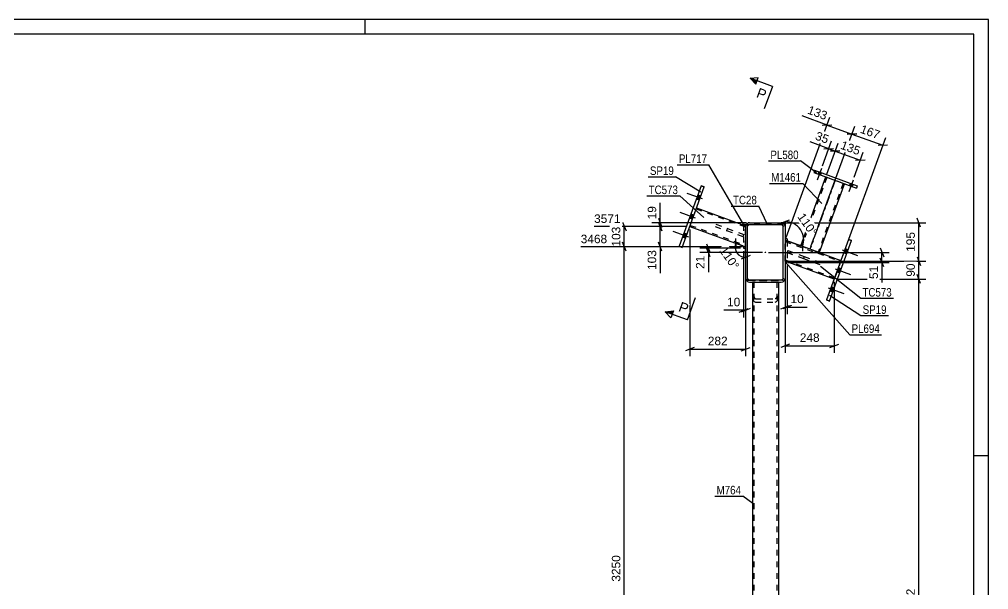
# Model space of a CAD drawing. Header units: millimetres. Extents: x -424 to 417, y -243 to 351.
# Drawn here: x 90.1 to 416.5, y 159.2 to 351.2 of the extents above; entities that cross this region are included whole.
import ezdxf

# ---------------------------------------------------------------- set-up
doc = ezdxf.new("R2010")
doc.units = ezdxf.units.MM
doc.linetypes.add('DXK_LINE_DOT2', pattern=[3.9198, 1.9599, -1.9599])
doc.linetypes.add('DXK_LINE_DOT3', pattern=[5.9187, 2.979, -0.9799, 0.9799, -0.9799])
doc.styles.add('Arial', font='ARIAL.TTF', dxfattribs={"height": 0.2})
doc.styles.add('Arial Narrow', font='ARIALN.TTF', dxfattribs={"height": 0.2})

# ---------------------------------------------------------------- blocks, each defined once
blk = doc.blocks.new('Unknown-284935898-1134')
at = {"color": 5, "linetype": 'Continuous'}
for p, q in [((416.53, 351.23), (-424.47, 351.23)), ((206.53, 346.23), (206.53, 351.23)), ((416.53, -242.77), (416.53, 351.23)), ((411.53, 346.23), (-419.47, 346.23)), ((411.53, -237.77), (411.53, 346.23)), ((416.53, 204.23), (411.53, 204.23))]:
    blk.add_line(p, q, dxfattribs=at)
blk = doc.blocks.new('Part-284935898-14288 - 14197')
at = {"color": 7, "linetype": 'DXK_LINE_DOT2'}
for p, q in [((324.41, 281.49), (328.28, 280.09)), ((324.68, 282.24), (328.55, 280.84)), ((328.55, 280.84), (328.28, 280.09)), ((328.55, 280.84), (334.05, 278.84)), ((328.28, 280.09), (333.77, 278.08)), ((334.05, 278.84), (333.77, 278.08)), ((333.77, 278.08), (333.77, 278.08)), ((334.05, 278.84), (334.05, 278.84))]:
    blk.add_line(p, q, dxfattribs=at)
blk = doc.blocks.new('Part-284935898-14224 - 14197')
at = {"color": 7, "linetype": 'DXK_LINE_DOT2'}
for p, q in [((315.89, 281.49), (318.17, 287.75)), ((318.03, 287.38), (334.68, 281.32)), ((316.02, 281.87), (334.68, 275.08)), ((334.68, 281.68), (334.68, 281.74)), ((334.68, 274.65), (334.68, 281.49))]:
    blk.add_line(p, q, dxfattribs=at)
at = {"color": 2, "linetype": 'Continuous'}
for p, q in [((318.17, 287.75), (334.68, 281.74)), ((315.89, 281.49), (334.68, 274.65)), ((334.68, 281.74), (334.68, 281.68)), ((334.68, 281.49), (334.68, 281.68)), ((334.68, 281.49), (334.68, 281.44))]:
    blk.add_line(p, q, dxfattribs=at)
blk = doc.blocks.new('Part-284935898-14200 - 14197')
at = {"linetype": 'Continuous'}
blk.add_hatch(color=246, dxfattribs=at).paths.add_polyline_path([(341.35, 272.67, -1), (341.35, 272.87, -1)])
at = {"color": 2, "linetype": 'Continuous'}
for p, q in [((334.78, 281.95), (334.68, 281.44)), ((334.68, 281.44), (334.68, 264.1)), ((336.01, 282.77), (335.5, 282.67)), ((336.01, 282.77), (346.68, 282.77)), ((336.01, 282.77), (336.01, 282.77)), ((346.68, 282.77), (346.68, 282.77)), ((347.19, 282.67), (346.68, 282.77)), ((348.01, 281.44), (347.91, 281.95)), ((348.01, 281.44), (348.01, 264.1)), ((334.68, 264.1), (334.78, 263.59)), ((335.5, 262.87), (336.01, 262.77)), ((336.01, 262.77), (346.68, 262.77)), ((336.01, 262.77), (336.01, 262.77)), ((346.68, 262.77), (347.19, 262.87)), ((346.68, 262.77), (346.68, 262.77)), ((347.91, 263.59), (348.01, 264.1))]:
    blk.add_line(p, q, dxfattribs=at)
at = {"color": 7, "linetype": 'DXK_LINE_DOT2'}
for p, q in [((335.35, 281.44), (335.4, 281.69)), ((335.35, 281.44), (335.35, 281.44)), ((335.35, 264.1), (335.35, 281.44)), ((335.76, 282.05), (336.01, 282.1)), ((336.01, 282.1), (336.01, 282.1)), ((336.01, 282.1), (346.68, 282.1)), ((346.68, 282.1), (346.68, 282.1)), ((346.68, 282.1), (346.93, 282.05)), ((347.3, 281.69), (347.35, 281.44)), ((347.35, 281.44), (347.35, 281.44)), ((347.35, 264.1), (347.35, 281.44)), ((335.35, 264.1), (335.35, 264.1)), ((335.4, 263.85), (335.35, 264.1)), ((336.01, 263.44), (335.76, 263.49)), ((336.01, 263.44), (336.01, 263.44)), ((336.01, 263.44), (346.68, 263.44)), ((346.93, 263.49), (346.68, 263.44)), ((346.68, 263.44), (346.68, 263.44)), ((347.35, 264.1), (347.3, 263.85)), ((347.35, 264.1), (347.35, 264.1))]:
    blk.add_line(p, q, dxfattribs=at)
at = {"color": 7, "linetype": 'DXK_LINE_DOT3'}
blk.add_line((341.35, 272.77), (341.35, 272.77), dxfattribs=at)
at = {"color": 246, "linetype": 'DXK_LINE_DOT2'}
blk.add_line((341.35, 272.77), (341.35, 272.77), dxfattribs=at)
at = {"color": 246, "linetype": 'Continuous'}
blk.add_circle((341.35, 272.77), 0.1, dxfattribs=at)
at = {"color": 2, "linetype": 'Continuous'}
for centre, start, end in [((336.01, 281.44), 112.5, 157.5), ((346.68, 281.44), 22.5, 67.5), ((336.01, 264.1), 202.5, 247.5), ((346.68, 264.1), 292.5, 337.5)]:
    blk.add_arc(centre, 1.33, start, end, dxfattribs=at)
at = {"color": 7, "linetype": 'DXK_LINE_DOT2'}
for centre, start, end in [((336.01, 281.44), 112.5, 157.5), ((346.68, 281.44), 22.5, 67.5), ((336.01, 264.1), 202.5, 247.5), ((346.68, 264.1), 292.5, 337.5)]:
    blk.add_arc(centre, 0.667, start, end, dxfattribs=at)
blk = doc.blocks.new('Part-284935898-14225 - 14197')
at = {"color": 2, "linetype": 'Continuous'}
for p, q in [((319.73, 295.17), (312.32, 274.81)), ((313.32, 274.44), (320.73, 294.8)), ((320.73, 294.8), (319.73, 295.17)), ((312.32, 274.81), (313.32, 274.44)), ((313.32, 274.44), (313.32, 274.44))]:
    blk.add_line(p, q, dxfattribs=at)
at = {"color": 7, "linetype": 'DXK_LINE_DOT2'}
for p, q in [((319.73, 295.17), (320.73, 294.8)), ((312.32, 274.81), (313.32, 274.44)), ((313.32, 274.44), (313.32, 274.44))]:
    blk.add_line(p, q, dxfattribs=at)
blk = doc.blocks.new('Part-284935898-14206 - 14197')
at = {"color": 2, "linetype": 'Continuous'}
for p, q in [((348.01, 276.89), (353.23, 274.99)), ((359.5, 272.71), (366.81, 270.05)), ((364.53, 263.79), (348.01, 269.8))]:
    blk.add_line(p, q, dxfattribs=at)
at = {"color": 7, "linetype": 'DXK_LINE_DOT2'}
for p, q in [((348.01, 269.8), (348.01, 276.89)), ((348.01, 276.47), (366.67, 269.67)), ((353.23, 274.99), (359.5, 272.71)), ((348.01, 270.22), (364.66, 264.16)), ((366.81, 270.05), (364.53, 263.79))]:
    blk.add_line(p, q, dxfattribs=at)
blk = doc.blocks.new('Part-284935898-14226 - 14197')
at = {"color": 2, "linetype": 'Continuous'}
for p, q in [((369.37, 277.1), (361.96, 256.74)), ((362.96, 256.37), (370.37, 276.73)), ((369.37, 277.1), (369.37, 277.1)), ((370.37, 276.73), (369.37, 277.1)), ((361.96, 256.74), (362.96, 256.37))]:
    blk.add_line(p, q, dxfattribs=at)
at = {"color": 7, "linetype": 'DXK_LINE_DOT2'}
for p, q in [((369.37, 277.1), (370.37, 276.73)), ((362.96, 256.37), (361.96, 256.74))]:
    blk.add_line(p, q, dxfattribs=at)
blk = doc.blocks.new('Part-284935898-14291 - 14197')
at = {"color": 7, "linetype": 'DXK_LINE_DOT2'}
for p, q in [((348.92, 273.42), (348.65, 272.67)), ((348.65, 272.67), (354.14, 270.67)), ((348.65, 272.67), (348.65, 272.67)), ((348.92, 273.42), (354.41, 271.42)), ((348.92, 273.42), (348.92, 273.42)), ((354.41, 271.42), (354.14, 270.67)), ((354.41, 271.42), (360.31, 269.28)), ((354.14, 270.67), (360.03, 268.53))]:
    blk.add_line(p, q, dxfattribs=at)
blk = doc.blocks.new('Part-284935898-14229 - 14197')
at = {"color": 7, "linetype": 'DXK_LINE_DOT2'}
for p, q in [((345.43, 262.77), (336.95, 262.77)), ((336.95, 262.77), (336.95, 262.77)), ((336.95, 262.77), (337.48, 262.77)), ((336.95, 262.77), (336.95, 246.77)), ((337.48, 262.77), (337.48, 246.77)), ((338.01, 262.77), (344.68, 262.77)), ((345.06, 262.77), (345.21, 262.77)), ((345.21, 262.77), (345.21, 246.77)), ((345.21, 262.77), (345.75, 262.77)), ((345.67, 262.77), (345.43, 262.77)), ((345.75, 262.77), (345.67, 262.77)), ((345.75, 262.77), (345.75, 246.77)), ((336.95, 258.18), (337.03, 257.35)), ((337.52, 257.77), (337.48, 258.18)), ((345.21, 258.18), (345.17, 257.77)), ((345.67, 257.35), (345.75, 258.18)), ((337.6, 256.17), (338.01, 256.01)), ((338.01, 257.1), (337.81, 257.18)), ((338.01, 257.1), (344.68, 257.1)), ((338.01, 256.01), (344.68, 256.01)), ((344.88, 257.18), (344.68, 257.1)), ((344.68, 256.01), (345.09, 256.17))]:
    blk.add_line(p, q, dxfattribs=at)
for centre, radius, start, end in [((339.11, 257.64), 2.1, 188.0082, 224.3067), ((338.56, 257.91), 1.05, 188.0082, 224.3067), ((344.13, 257.91), 1.05, 315.6933, 351.9918), ((343.58, 257.64), 2.1, 315.6933, 351.9918)]:
    blk.add_arc(centre, radius, start, end, dxfattribs=at)
blk = doc.blocks.new('Part-284935898-14257 - 14197')
at = {"color": 2, "linetype": 'Continuous'}
for p, q in [((334.01, 282.15), (334.01, 282.15)), ((334.68, 282.15), (334.01, 282.15)), ((334.01, 282.15), (334.01, 281.99)), ((334.68, 282.15), (334.68, 282.15)), ((334.68, 282.15), (334.68, 281.74)), ((334.01, 274.89), (334.01, 274.15)), ((334.01, 274.15), (334.01, 274.15)), ((334.01, 274.15), (334.68, 274.15))]:
    blk.add_line(p, q, dxfattribs=at)
at = {"color": 7, "linetype": 'DXK_LINE_DOT2'}
for p, q in [((334.01, 281.99), (334.01, 274.89)), ((334.68, 281.74), (334.68, 274.15)), ((334.68, 274.15), (334.68, 274.15))]:
    blk.add_line(p, q, dxfattribs=at)
blk = doc.blocks.new('Part-284935898-14263 - 14197')
at = {"color": 2, "linetype": 'Continuous'}
for p, q in [((348.68, 277.36), (348.01, 277.36)), ((348.68, 277.36), (348.68, 277.36)), ((348.68, 277.36), (348.68, 276.65)), ((348.01, 269.36), (348.68, 269.36)), ((348.68, 269.55), (348.68, 269.36)), ((348.68, 269.36), (348.68, 269.36))]:
    blk.add_line(p, q, dxfattribs=at)
at = {"color": 7, "linetype": 'DXK_LINE_DOT2'}
for p, q in [((348.01, 277.36), (348.01, 277.36)), ((348.01, 277.36), (348.01, 269.36)), ((348.68, 276.65), (348.68, 269.55)), ((348.01, 269.36), (348.01, 269.36))]:
    blk.add_line(p, q, dxfattribs=at)
blk = doc.blocks.new('Part-284935898-14275 - 14197')
at = {"color": 2, "linetype": 'Continuous'}
for p, q in [((353.23, 274.99), (361.69, 298.19)), ((367.95, 295.91), (359.49, 272.71)), ((353.98, 274.72), (353.23, 274.99)), ((359.44, 272.73), (353.98, 274.72)), ((359.49, 272.71), (359.44, 272.73))]:
    blk.add_line(p, q, dxfattribs=at)
at = {"color": 7, "linetype": 'DXK_LINE_DOT2'}
for p, q in [((362.06, 298.05), (353.61, 274.85)), ((361.69, 298.19), (367.95, 295.91)), ((367.57, 296.04), (359.12, 272.85)), ((359.09, 272.86), (359.12, 272.85))]:
    blk.add_line(p, q, dxfattribs=at)
at = {"color": 7, "linetype": 'DXK_LINE_DOT3'}
blk.add_line((364.82, 297.05), (356.36, 273.85), dxfattribs=at)
blk = doc.blocks.new('Part-284935898-14276 - 14197')
at = {"color": 2, "linetype": 'Continuous'}
for p, q in [((357.89, 300.43), (357.62, 299.67)), ((357.89, 300.43), (372.3, 295.18)), ((357.62, 299.67), (372.02, 294.42)), ((372.3, 295.18), (372.02, 294.42))]:
    blk.add_line(p, q, dxfattribs=at)
blk = doc.blocks.new('Part-284935898-14277 - 14197')
at = {"color": 2, "linetype": 'Continuous'}
for p, q in [((335.35, 263.44), (335.35, 282.1)), ((335.35, 282.1), (347.35, 282.1)), ((347.35, 263.44), (347.35, 282.1)), ((347.35, 263.44), (335.35, 263.44))]:
    blk.add_line(p, q, dxfattribs=at)
at = {"color": 7, "linetype": 'DXK_LINE_DOT2'}
for p, q in [((347.35, 282.1), (335.35, 282.1)), ((335.35, 263.44), (347.35, 263.44))]:
    blk.add_line(p, q, dxfattribs=at)
blk = doc.blocks.new('Part-284935898-14282 - 14197')
at = {"color": 2, "linetype": 'Continuous'}
for p, q in [((336.95, 262.77), (336.95, 63.43)), ((345.75, 262.77), (345.75, 63.43))]:
    blk.add_line(p, q, dxfattribs=at)
at = {"color": 7, "linetype": 'DXK_LINE_DOT2'}
for p, q in [((345.21, 262.77), (336.95, 262.77)), ((336.95, 262.77), (337.6, 262.77)), ((345.75, 262.77), (337.48, 262.77)), ((337.48, 262.77), (337.48, 63.43)), ((345.75, 262.77), (345.09, 262.77)), ((345.21, 262.77), (345.21, 63.43)), ((345.75, 63.43), (336.95, 63.43)), ((336.95, 63.43), (336.95, 63.43)), ((336.95, 63.43), (345.75, 63.43)), ((337.48, 63.43), (337.48, 63.43)), ((345.21, 63.43), (345.21, 63.43)), ((345.75, 63.43), (345.75, 63.43))]:
    blk.add_line(p, q, dxfattribs=at)
blk = doc.blocks.new('Bolt-284935898-14301 - 14197')
at = {"linetype": 'Continuous'}
for points in [[(318.61, 292.1), (318.11, 290.72), (319.11, 290.35), (319.61, 291.73)], [(318.61, 292.1), (318.11, 290.72), (319.11, 290.35), (319.61, 291.73)], [(318.61, 292.1), (318.11, 290.72), (319.11, 290.35), (319.61, 291.73)], [(316.26, 285.64), (315.76, 284.27), (316.76, 283.9), (317.27, 285.28)], [(316.26, 285.64), (315.76, 284.27), (316.76, 283.9), (317.27, 285.28)], [(313.94, 279.25), (313.44, 277.88), (314.44, 277.51), (314.94, 278.89)], [(313.94, 279.25), (313.44, 277.88), (314.44, 277.51), (314.94, 278.89)], [(313.94, 279.25), (313.44, 277.88), (314.44, 277.51), (314.94, 278.89)]]:
    blk.add_hatch(color=1, dxfattribs=at).paths.add_polyline_path(points)
at = {"color": 1, "linetype": 'Continuous'}
for p, q in [((320.18, 290.75), (314.98, 292.64)), ((320.18, 290.75), (314.98, 292.64)), ((320.18, 290.75), (314.98, 292.64)), ((319.11, 290.35), (318.11, 290.72)), ((319.11, 290.35), (318.11, 290.72)), ((319.11, 290.35), (318.11, 290.72)), ((319.61, 291.73), (318.61, 292.1)), ((319.61, 291.73), (318.61, 292.1)), ((319.61, 291.73), (318.61, 292.1)), ((317.83, 284.29), (312.63, 286.19)), ((317.83, 284.29), (312.63, 286.19)), ((316.76, 283.9), (315.76, 284.27)), ((316.76, 283.9), (315.76, 284.27)), ((317.27, 285.28), (316.26, 285.64)), ((317.27, 285.28), (316.26, 285.64)), ((315.5, 277.9), (310.3, 279.8)), ((315.5, 277.9), (310.3, 279.8)), ((315.5, 277.9), (310.3, 279.8)), ((314.44, 277.51), (313.44, 277.88)), ((314.44, 277.51), (313.44, 277.88)), ((314.44, 277.51), (313.44, 277.88)), ((314.94, 278.89), (313.94, 279.25)), ((314.94, 278.89), (313.94, 279.25)), ((314.94, 278.89), (313.94, 279.25))]:
    blk.add_line(p, q, dxfattribs=at)
blk = doc.blocks.new('Bolt-284935898-14302 - 14197')
at = {"linetype": 'Continuous'}
for points in [[(368.76, 272.29), (369.26, 273.66), (368.25, 274.03), (367.75, 272.65)], [(368.76, 272.29), (369.26, 273.66), (368.25, 274.03), (367.75, 272.65)], [(368.76, 272.29), (369.26, 273.66), (368.25, 274.03), (367.75, 272.65)], [(366.43, 265.9), (366.93, 267.27), (365.93, 267.64), (365.43, 266.26)], [(366.43, 265.9), (366.93, 267.27), (365.93, 267.64), (365.43, 266.26)], [(364.08, 259.44), (364.58, 260.82), (363.58, 261.19), (363.08, 259.81)], [(364.08, 259.44), (364.58, 260.82), (363.58, 261.19), (363.08, 259.81)], [(364.08, 259.44), (364.58, 260.82), (363.58, 261.19), (363.08, 259.81)]]:
    blk.add_hatch(color=1, dxfattribs=at).paths.add_polyline_path(points)
at = {"color": 1, "linetype": 'Continuous'}
for p, q in [((367.19, 273.64), (372.39, 271.74)), ((367.19, 273.64), (372.39, 271.74)), ((367.19, 273.64), (372.39, 271.74)), ((367.75, 272.65), (368.76, 272.29)), ((367.75, 272.65), (368.76, 272.29)), ((367.75, 272.65), (368.76, 272.29)), ((368.25, 274.03), (369.26, 273.66)), ((368.25, 274.03), (369.26, 273.66)), ((368.25, 274.03), (369.26, 273.66)), ((364.86, 267.25), (370.06, 265.35)), ((364.86, 267.25), (370.06, 265.35)), ((365.43, 266.26), (366.43, 265.9)), ((365.43, 266.26), (366.43, 265.9)), ((365.93, 267.64), (366.93, 267.27)), ((365.93, 267.64), (366.93, 267.27)), ((363.58, 261.19), (364.58, 260.82)), ((363.58, 261.19), (364.58, 260.82)), ((363.58, 261.19), (364.58, 260.82)), ((362.52, 260.79), (367.72, 258.9)), ((362.52, 260.79), (367.72, 258.9)), ((362.52, 260.79), (367.72, 258.9)), ((363.08, 259.81), (364.08, 259.44)), ((363.08, 259.81), (364.08, 259.44)), ((363.08, 259.81), (364.08, 259.44))]:
    blk.add_line(p, q, dxfattribs=at)
blk = doc.blocks.new('Bolt-284935898-14309 - 14197')
at = {"linetype": 'Continuous'}
for points in [[(359.06, 299.15), (359.93, 298.83), (360.21, 299.58), (359.33, 299.9)], [(359.06, 299.15), (359.93, 298.83), (360.21, 299.58), (359.33, 299.9)], [(369.7, 295.27), (370.58, 294.95), (370.85, 295.7), (369.98, 296.02)], [(369.7, 295.27), (370.58, 294.95), (370.85, 295.7), (369.98, 296.02)]]:
    blk.add_hatch(color=1, dxfattribs=at).paths.add_polyline_path(points)
at = {"color": 1, "linetype": 'Continuous'}
for p, q in [((360.22, 300.99), (358.79, 297.05)), ((360.22, 300.99), (358.79, 297.05)), ((359.33, 299.9), (359.06, 299.15)), ((359.33, 299.9), (359.06, 299.15)), ((360.21, 299.58), (359.93, 298.83)), ((360.21, 299.58), (359.93, 298.83)), ((370.87, 297.11), (369.43, 293.17)), ((370.87, 297.11), (369.43, 293.17)), ((369.98, 296.02), (369.7, 295.27)), ((369.98, 296.02), (369.7, 295.27)), ((370.85, 295.7), (370.58, 294.95)), ((370.85, 295.7), (370.58, 294.95))]:
    blk.add_line(p, q, dxfattribs=at)
blk = doc.blocks.new('StraightDimension-284935898-15645 - 14197')
at = {"color": 7, "linetype": 'Continuous'}
for p, q in [((314.89, 281.49), (283.64, 281.49)), ((293.23, 282.99), (294.43, 279.99)), ((293.83, 274.65), (293.83, 281.49)), ((333.68, 274.65), (279.14, 274.65)), ((294.43, 273.15), (293.23, 276.15))]:
    blk.add_line(p, q, dxfattribs=at)
at = {"color": 0}
blk.add_wipeout([(293.08, 282), (288.88, 282), (288.88, 274.13), (293.08, 274.13)], dxfattribs=at)
at = {"color": 0, "linetype": 'Continuous'}
blk.add_wipeout([(293.13, 282.09), (293.13, 286.29), (283.04, 286.29), (283.04, 282.09)], dxfattribs=at)
at = {"color": 3, "linetype": 'Continuous', "style": 'Arial'}
blk.add_text('3571', height=2.865, dxfattribs=at).set_placement((283.64, 282.69))
at = {"color": 3, "style": 'Arial'}
blk.add_text('103', height=2.865, rotation=90.0002, dxfattribs=at).set_placement((292.48, 274.73))
blk = doc.blocks.new('StraightDimension-284935898-15646 - 14197')
at = {"color": 7, "linetype": 'Continuous'}
for p, q in [((333.68, 274.65), (279.14, 274.65)), ((294.43, 273.15), (293.23, 276.15)), ((293.83, 58.01), (293.83, 274.65)), ((293.23, 59.51), (294.43, 56.51)), ((314.89, 58.01), (285.86, 58.01))]:
    blk.add_line(p, q, dxfattribs=at)
at = {"color": 0, "linetype": 'Continuous'}
blk.add_wipeout([(288.63, 275.25), (288.63, 279.45), (278.54, 279.45), (278.54, 275.25)], dxfattribs=at)
at = {"color": 0}
blk.add_wipeout([(293.08, 171.38), (288.88, 171.38), (288.88, 161.28), (293.08, 161.28)], dxfattribs=at)
at = {"color": 3, "linetype": 'Continuous', "style": 'Arial'}
blk.add_text('3468', height=2.865, dxfattribs=at).set_placement((279.14, 275.85))
at = {"color": 3, "style": 'Arial'}
blk.add_text('3250', height=2.865, rotation=90.0002, dxfattribs=at).set_placement((292.48, 161.88))
blk = doc.blocks.new('StraightDimension-284935898-15686 - 14197')
at = {"color": 7, "linetype": 'Continuous'}
for p, q in [((305.31, 284.27), (306.51, 281.27)), ((335.01, 282.77), (303.06, 282.77)), ((314.89, 281.49), (303.06, 281.49)), ((306.51, 279.99), (305.31, 282.99)), ((305.91, 281.49), (305.91, 282.77))]:
    blk.add_line(p, q, dxfattribs=at)
at = {"color": 0}
blk.add_wipeout([(305.16, 288.94), (300.96, 288.94), (300.96, 283.29), (305.16, 283.29)], dxfattribs=at)
at = {"color": 7, "linetype": 'Continuous'}
blk.add_line((305.91, 282.77), (305.91, 289.47), dxfattribs=at)
blk.add_line((305.91, 282.77), (305.91, 289.47), dxfattribs=at)
at = {"color": 3, "style": 'Arial'}
blk.add_text('19', height=2.865, rotation=90.0002, dxfattribs=at).set_placement((304.56, 283.89))
blk = doc.blocks.new('StraightDimension-284935898-15687 - 14197')
at = {"color": 7, "linetype": 'Continuous'}
for p, q in [((314.89, 281.49), (303.06, 281.49)), ((305.31, 282.99), (306.51, 279.99)), ((305.91, 274.65), (305.91, 281.49)), ((333.68, 274.65), (303.06, 274.65)), ((306.51, 273.15), (305.31, 276.15))]:
    blk.add_line(p, q, dxfattribs=at)
at = {"color": 0}
blk.add_wipeout([(305.16, 274.12), (300.96, 274.12), (300.96, 266.25), (305.16, 266.25)], dxfattribs=at)
at = {"color": 7, "linetype": 'Continuous'}
blk.add_line((305.91, 274.65), (305.91, 265.73), dxfattribs=at)
blk.add_line((305.91, 274.65), (305.91, 265.73), dxfattribs=at)
at = {"color": 3, "style": 'Arial'}
blk.add_text('103', height=2.865, rotation=90.0002, dxfattribs=at).set_placement((304.56, 266.85))
blk = doc.blocks.new('StraightDimension-284935898-15735 - 14197')
at = {"color": 7, "linetype": 'Continuous'}
for p, q in [((393.63, 281.27), (392.43, 284.27)), ((345.02, 282.77), (395.43, 282.77)), ((393.03, 269.8), (393.03, 282.77)), ((392.43, 271.3), (393.63, 268.3)), ((349.01, 269.8), (395.43, 269.8))]:
    blk.add_line(p, q, dxfattribs=at)
at = {"color": 0}
blk.add_wipeout([(392.28, 280.22), (388.08, 280.22), (388.08, 272.35), (392.28, 272.35)], dxfattribs=at)
at = {"color": 3, "style": 'Arial'}
blk.add_text('195', height=2.865, rotation=90.0002, dxfattribs=at).set_placement((391.68, 272.95))
blk = doc.blocks.new('StraightDimension-284935898-15736 - 14197')
at = {"color": 7, "linetype": 'Continuous'}
for p, q in [((392.43, 271.3), (393.63, 268.3)), ((349.01, 269.8), (395.43, 269.8)), ((393.03, 263.79), (393.03, 269.8)), ((393.63, 262.29), (392.43, 265.29)), ((365.53, 263.79), (395.43, 263.79))]:
    blk.add_line(p, q, dxfattribs=at)
at = {"color": 0}
blk.add_wipeout([(392.28, 269.61), (388.08, 269.61), (388.08, 263.97), (392.28, 263.97)], dxfattribs=at)
at = {"color": 3, "style": 'Arial'}
blk.add_text('90', height=2.865, rotation=90.0002, dxfattribs=at).set_placement((391.68, 264.57))
blk = doc.blocks.new('StraightDimension-284935898-15737 - 14197')
at = {"color": 7, "linetype": 'Continuous'}
for p, q in [((393.63, 262.29), (392.43, 265.29)), ((365.53, 263.79), (395.43, 263.79)), ((393.03, 46.32), (393.03, 263.79)), ((349.01, 46.32), (395.43, 46.32)), ((392.43, 47.82), (393.63, 44.82))]:
    blk.add_line(p, q, dxfattribs=at)
at = {"color": 0}
blk.add_wipeout([(392.28, 160.1), (388.08, 160.1), (388.08, 150.01), (392.28, 150.01)], dxfattribs=at)
at = {"color": 3, "style": 'Arial'}
blk.add_text('3262', height=2.865, rotation=90.0002, dxfattribs=at).set_placement((391.68, 150.61))
blk = doc.blocks.new('StraightDimension-284935898-15814 - 14197')
at = {"color": 7, "linetype": 'Continuous'}
for p, q in [((315.89, 280.49), (315.89, 237.76)), ((334.68, 273.65), (334.68, 237.76)), ((317.39, 240.76), (314.39, 239.56)), ((315.89, 240.16), (334.68, 240.16)), ((333.18, 239.56), (336.18, 240.76))]:
    blk.add_line(p, q, dxfattribs=at)
at = {"color": 0}
blk.add_wipeout([(329.22, 240.91), (329.22, 245.11), (321.35, 245.11), (321.35, 240.91)], dxfattribs=at)
at = {"color": 3, "style": 'Arial'}
blk.add_text('282', height=2.865, dxfattribs=at).set_placement((321.95, 241.51))
blk = doc.blocks.new('StraightDimension-284935898-15825 - 14197')
at = {"color": 7, "linetype": 'Continuous'}
for p, q in [((348.01, 268.8), (348.01, 238.89)), ((364.53, 262.79), (364.53, 238.89)), ((349.51, 241.89), (346.51, 240.69)), ((363.03, 240.69), (366.03, 241.89)), ((348.01, 241.29), (364.53, 241.29))]:
    blk.add_line(p, q, dxfattribs=at)
at = {"color": 0}
blk.add_wipeout([(360.21, 242.04), (360.21, 246.24), (352.33, 246.24), (352.33, 242.04)], dxfattribs=at)
at = {"color": 3, "style": 'Arial'}
blk.add_text('248', height=2.865, dxfattribs=at).set_placement((352.93, 242.64))
blk = doc.blocks.new('AngleDimension-284935898-15921 - 14197')
at = {"color": 7, "linetype": 'Continuous'}
for p, q in [((331.25, 277.49), (331.36, 274.26)), ((333.74, 274.99), (331.3, 275.88)), ((331.3, 275.88), (334.68, 274.65)), ((334.68, 271.06), (334.68, 274.65)), ((336.18, 271.66), (333.18, 270.46))]:
    blk.add_line(p, q, dxfattribs=at)
blk.add_arc((334.68, 274.65), 3.59, 160, 270, dxfattribs=at)
at = {"color": 0}
blk.add_wipeout([(330.28, 265.79), (333.72, 268.19), (328.28, 275.95), (324.84, 273.54)], dxfattribs=at)
at = {"color": 3, "style": 'Arial'}
blk.add_text('110°', height=2.865, rotation=-54.9982, dxfattribs=at).set_placement((325.68, 273.4))
blk = doc.blocks.new('AngleDimension-284935898-15927 - 14197')
at = {"color": 7, "linetype": 'Continuous'}
for p, q in [((346.51, 282.56), (349.51, 283.76)), ((348.01, 283.16), (348.01, 276.89)), ((353.9, 274.75), (348.01, 276.89)), ((348.95, 276.55), (353.9, 274.75)), ((353.95, 273.13), (353.85, 276.36))]:
    blk.add_line(p, q, dxfattribs=at)
blk.add_arc((348.01, 276.89), 6.26, 340, 90, dxfattribs=at)
at = {"color": 0}
blk.add_wipeout([(356.6, 277.12), (360.04, 279.53), (354.61, 287.29), (351.17, 284.88)], dxfattribs=at)
at = {"color": 3, "style": 'Arial'}
blk.add_text('110°', height=2.865, rotation=-54.9982, dxfattribs=at).set_placement((352, 284.73))
blk = doc.blocks.new('StraightDimension-284935898-15941 - 14197')
at = {"color": 7, "linetype": 'Continuous'}
for p, q in [((356.7, 274.79), (371.45, 315.3)), ((367.15, 270.99), (381.89, 311.5)), ((368.86, 312.57), (372.09, 312.67)), ((370.47, 312.62), (380.92, 308.82)), ((382.53, 308.87), (379.3, 308.77))]:
    blk.add_line(p, q, dxfattribs=at)
at = {"color": 0}
blk.add_wipeout([(379.65, 310.08), (381.09, 314.02), (373.69, 316.72), (372.25, 312.77)], dxfattribs=at)
at = {"color": 3, "style": 'Arial'}
blk.add_text('167', height=2.865, rotation=-20.002, dxfattribs=at).set_placement((373.02, 313.13))
blk = doc.blocks.new('StraightDimension-284935898-15942 - 14197')
at = {"color": 7, "linetype": 'Continuous'}
for p, q in [((348.35, 277.83), (363.1, 318.34)), ((356.7, 274.79), (371.45, 315.3)), ((360.51, 315.61), (363.74, 315.71)), ((362.12, 315.66), (370.47, 312.62)), ((372.09, 312.67), (368.86, 312.57))]:
    blk.add_line(p, q, dxfattribs=at)
at = {"color": 0}
blk.add_wipeout([(361.89, 316.54), (363.32, 320.49), (355.93, 323.18), (354.49, 319.23)], dxfattribs=at)
at = {"color": 7, "linetype": 'Continuous'}
blk.add_line((362.12, 315.66), (353.74, 318.71), dxfattribs=at)
blk.add_line((362.12, 315.66), (353.74, 318.71), dxfattribs=at)
at = {"color": 3, "style": 'Arial'}
blk.add_text('133', height=2.865, rotation=-20.002, dxfattribs=at).set_placement((355.26, 319.59))
blk = doc.blocks.new('StraightDimension-284935898-15967 - 14197')
at = {"color": 7, "linetype": 'Continuous'}
for p, q in [((362.03, 299.13), (365.83, 309.55)), ((363.24, 306.82), (366.47, 306.92)), ((364.85, 306.87), (373.31, 303.79)), ((371.22, 298.05), (374.28, 306.47)), ((374.92, 303.84), (371.69, 303.74))]:
    blk.add_line(p, q, dxfattribs=at)
at = {"color": 0}
blk.add_wipeout([(373.03, 304.69), (374.47, 308.63), (367.08, 311.33), (365.64, 307.38)], dxfattribs=at)
at = {"color": 3, "style": 'Arial'}
blk.add_text('135', height=2.865, rotation=-20.0249, dxfattribs=at).set_placement((366.41, 307.74))
blk = doc.blocks.new('StraightDimension-284935898-15968 - 14197')
at = {"color": 7, "linetype": 'Continuous'}
for p, q in [((360.57, 301.93), (363.63, 310.35)), ((361.04, 307.62), (364.27, 307.72)), ((362.03, 299.13), (365.83, 309.55)), ((362.66, 307.67), (364.85, 306.87)), ((366.47, 306.92), (363.24, 306.82))]:
    blk.add_line(p, q, dxfattribs=at)
at = {"color": 0}
blk.add_wipeout([(362.42, 308.55), (363.86, 312.5), (358.55, 314.43), (357.12, 310.49)], dxfattribs=at)
at = {"color": 7, "linetype": 'Continuous'}
blk.add_line((362.66, 307.67), (356.37, 309.96), dxfattribs=at)
blk.add_line((362.66, 307.67), (356.37, 309.96), dxfattribs=at)
at = {"color": 3, "style": 'Arial'}
blk.add_text('35', height=2.865, rotation=-20.0249, dxfattribs=at).set_placement((357.88, 310.85))
blk = doc.blocks.new('StraightDimension-284935898-16146 - 14197')
at = {"color": 7, "linetype": 'Continuous'}
for p, q in [((334.01, 273.15), (334.01, 250.87)), ((334.68, 273.15), (334.68, 250.87)), ((332.51, 252.67), (335.51, 253.87)), ((336.18, 253.87), (333.18, 252.67)), ((334.01, 253.27), (334.68, 253.27))]:
    blk.add_line(p, q, dxfattribs=at)
at = {"color": 0}
blk.add_wipeout([(333.49, 254.02), (333.49, 258.22), (327.84, 258.22), (327.84, 254.02)], dxfattribs=at)
at = {"color": 7, "linetype": 'Continuous'}
blk.add_line((334.01, 253.27), (327.32, 253.27), dxfattribs=at)
blk.add_line((334.01, 253.27), (327.32, 253.27), dxfattribs=at)
at = {"color": 3, "style": 'Arial'}
blk.add_text('10', height=2.865, dxfattribs=at).set_placement((328.44, 254.62))
blk = doc.blocks.new('StraightDimension-284935898-16157 - 14197')
at = {"color": 7, "linetype": 'Continuous'}
for p, q in [((348.01, 268.36), (348.01, 251.92)), ((348.68, 268.36), (348.68, 251.92)), ((346.51, 253.72), (349.51, 254.92)), ((350.18, 254.92), (347.18, 253.72)), ((348.01, 254.32), (348.68, 254.32))]:
    blk.add_line(p, q, dxfattribs=at)
at = {"color": 0}
blk.add_wipeout([(354.85, 255.07), (354.85, 259.27), (349.2, 259.27), (349.2, 255.07)], dxfattribs=at)
at = {"color": 7, "linetype": 'Continuous'}
blk.add_line((348.68, 254.32), (355.38, 254.32), dxfattribs=at)
blk.add_line((348.68, 254.32), (355.38, 254.32), dxfattribs=at)
at = {"color": 3, "style": 'Arial'}
blk.add_text('10', height=2.865, dxfattribs=at).set_placement((349.8, 255.67))
blk = doc.blocks.new('StraightDimension-284935898-16168 - 14197')
at = {"color": 7, "linetype": 'Continuous'}
for p, q in [((379.99, 274.27), (381.19, 271.27)), ((342.35, 272.77), (382.99, 272.77)), ((380.59, 269.36), (380.59, 272.77)), ((349.01, 269.36), (382.99, 269.36)), ((381.19, 267.86), (379.99, 270.86))]:
    blk.add_line(p, q, dxfattribs=at)
at = {"color": 0}
blk.add_wipeout([(379.84, 268.84), (375.64, 268.84), (375.64, 263.19), (379.84, 263.19)], dxfattribs=at)
at = {"color": 7, "linetype": 'Continuous'}
blk.add_line((380.59, 269.36), (380.59, 262.66), dxfattribs=at)
blk.add_line((380.59, 269.36), (380.59, 262.66), dxfattribs=at)
at = {"color": 3, "style": 'Arial'}
blk.add_text('51', height=2.865, rotation=90.0002, dxfattribs=at).set_placement((379.24, 263.79))
blk = doc.blocks.new('StraightDimension-284935898-16177 - 14197')
at = {"color": 7, "linetype": 'Continuous'}
for p, q in [((321.56, 275.65), (322.76, 272.65)), ((322.76, 271.27), (321.56, 274.27)), ((333.01, 274.15), (319.31, 274.15)), ((340.35, 272.77), (319.31, 272.77)), ((322.16, 272.77), (322.16, 274.15))]:
    blk.add_line(p, q, dxfattribs=at)
at = {"color": 0}
blk.add_wipeout([(321.41, 272.25), (317.21, 272.25), (317.21, 266.6), (321.41, 266.6)], dxfattribs=at)
at = {"color": 7, "linetype": 'Continuous'}
blk.add_line((322.16, 272.77), (322.16, 266.07), dxfattribs=at)
blk.add_line((322.16, 272.77), (322.16, 266.07), dxfattribs=at)
at = {"color": 3, "style": 'Arial'}
blk.add_text('21', height=2.865, rotation=90.0002, dxfattribs=at).set_placement((320.81, 267.2))
blk = doc.blocks.new('Mark-284935898-16185 - 14197')
at = {"color": 0}
blk.add_wipeout([(321.7, 302.88), (321.7, 305.88), (312.2, 305.88), (312.2, 302.88)], dxfattribs=at)
blk.add_wipeout([(321.7, 302.88), (321.7, 305.88), (312.2, 305.88), (312.2, 302.88)], dxfattribs=at)
at = {"color": 30, "linetype": 'Continuous'}
for p in [(311.6, 302.28), (334.05, 282.04)]:
    blk.add_line(p, (322.3, 302.28), dxfattribs=at)
at = {"color": 3, "style": 'Arial Narrow'}
blk.add_text('PL717', height=2.863, dxfattribs=at).set_placement((312.2, 302.88))
blk = doc.blocks.new('Mark-284935898-16050 - 14197')
at = {"color": 0}
blk.add_wipeout([(383.9, 257.89), (383.9, 260.89), (374.04, 260.89), (374.04, 257.89)], dxfattribs=at)
blk.add_wipeout([(383.9, 257.89), (383.9, 260.89), (374.04, 260.89), (374.04, 257.89)], dxfattribs=at)
at = {"color": 30, "linetype": 'Continuous'}
for p, q in [((359.88, 268.13), (373.44, 257.29)), ((373.44, 257.29), (384.5, 257.29))]:
    blk.add_line(p, q, dxfattribs=at)
at = {"color": 3, "style": 'Arial Narrow'}
blk.add_text('TC573', height=2.863, dxfattribs=at).set_placement((374.04, 257.89))
blk = doc.blocks.new('SectionMark-284935898-16530 - 14197')
at = {"color": 6, "linetype": 'Continuous'}
for p, q in [((336.18, 331.39), (338.95, 331.71)), ((309.48, 250.74), (307.56, 252.77))]:
    blk.add_line(p, q, dxfattribs=at)
at = {"color": 0, "linetype": 'Continuous'}
for points in [[(340.96, 324.06), (342.16, 327.35), (339.23, 328.41), (338.04, 325.13)], [(314.74, 252.02), (315.93, 255.3), (313.01, 256.37), (311.81, 253.08)]]:
    blk.add_wipeout(points, dxfattribs=at)
at = {"linetype": 'Continuous'}
for points in [[(338.53, 330.53), (338.1, 329.36), (336.18, 331.39)], [(310.34, 253.09), (309.91, 251.91), (307.56, 252.77)]]:
    blk.add_hatch(color=6, dxfattribs=at).paths.add_polyline_path(points)
at = {"color": 6, "linetype": 'Continuous'}
for p, q in [((343.69, 328.65), (336.18, 331.39)), ((336.18, 331.39), (338.1, 329.36)), ((338.1, 329.36), (338.95, 331.71)), ((343.69, 328.65), (340.96, 321.14)), ((315.08, 250.03), (317.81, 257.55)), ((307.56, 252.77), (310.34, 253.09)), ((315.08, 250.03), (307.56, 252.77)), ((310.34, 253.09), (309.48, 250.74))]:
    blk.add_line(p, q, dxfattribs=at)
at = {"color": 3, "linetype": 'Continuous', "style": 'Arial'}
for p in [(338.04, 325.13), (311.81, 253.08)]:
    blk.add_text('P', height=3.34, rotation=-20.002, dxfattribs=at).set_placement(p)
blk = doc.blocks.new('Mark-284935898-16000 - 14197')
at = {"color": 0}
blk.add_wipeout([(333.12, 191.28), (333.12, 194.28), (324.9, 194.28), (324.9, 191.28)], dxfattribs=at)
blk.add_wipeout([(333.12, 191.28), (333.12, 194.28), (324.9, 194.28), (324.9, 191.28)], dxfattribs=at)
at = {"color": 30, "linetype": 'Continuous'}
for p in [(324.3, 190.68), (337.12, 188.23)]:
    blk.add_line(p, (333.72, 190.68), dxfattribs=at)
at = {"color": 3, "style": 'Arial Narrow'}
blk.add_text('M764', height=2.863, dxfattribs=at).set_placement((324.9, 191.28))
blk = doc.blocks.new('Mark-284935898-16053 - 14197')
at = {"color": 0}
blk.add_wipeout([(382.16, 252.06), (382.16, 255.06), (374.12, 255.06), (374.12, 252.06)], dxfattribs=at)
blk.add_wipeout([(382.16, 252.06), (382.16, 255.06), (374.12, 255.06), (374.12, 252.06)], dxfattribs=at)
at = {"color": 30, "linetype": 'Continuous'}
for p, q in [((362.92, 258.3), (373.52, 251.46)), ((373.52, 251.46), (382.76, 251.46))]:
    blk.add_line(p, q, dxfattribs=at)
at = {"color": 3, "style": 'Arial Narrow'}
blk.add_text('SP19', height=2.863, dxfattribs=at).set_placement((374.12, 252.06))
blk = doc.blocks.new('Mark-284935898-16121 - 14197')
at = {"color": 0}
blk.add_wipeout([(352.54, 304.18), (352.54, 307.18), (343.03, 307.18), (343.03, 304.18)], dxfattribs=at)
blk.add_wipeout([(352.54, 304.18), (352.54, 307.18), (343.03, 307.18), (343.03, 304.18)], dxfattribs=at)
at = {"color": 30, "linetype": 'Continuous'}
for p in [(342.43, 303.58), (358.59, 299.59)]:
    blk.add_line(p, (353.14, 303.58), dxfattribs=at)
at = {"color": 3, "style": 'Arial Narrow'}
blk.add_text('PL580', height=2.863, dxfattribs=at).set_placement((343.03, 304.18))
blk = doc.blocks.new('Mark-284935898-16118 - 14197')
at = {"color": 0}
blk.add_wipeout([(353.35, 296.6), (353.35, 299.6), (343.3, 299.6), (343.3, 296.6)], dxfattribs=at)
blk.add_wipeout([(353.35, 296.6), (353.35, 299.6), (343.3, 299.6), (343.3, 296.6)], dxfattribs=at)
at = {"color": 30, "linetype": 'Continuous'}
for p in [(342.7, 296), (360.3, 289.22)]:
    blk.add_line(p, (353.95, 296), dxfattribs=at)
at = {"color": 3, "style": 'Arial Narrow'}
blk.add_text('M1461', height=2.863, dxfattribs=at).set_placement((343.3, 296.6))
blk = doc.blocks.new('Mark-284935898-16021 - 14197')
at = {"color": 0}
blk.add_wipeout([(338.48, 288.96), (338.48, 291.96), (330.44, 291.96), (330.44, 288.96)], dxfattribs=at)
blk.add_wipeout([(338.48, 288.96), (338.48, 291.96), (330.44, 291.96), (330.44, 288.96)], dxfattribs=at)
at = {"color": 30, "linetype": 'Continuous'}
for p in [(329.84, 288.36), (341.93, 282.41)]:
    blk.add_line(p, (339.08, 288.36), dxfattribs=at)
at = {"color": 3, "style": 'Arial Narrow'}
blk.add_text('TC28', height=2.863, dxfattribs=at).set_placement((330.44, 288.96))
blk = doc.blocks.new('Mark-284935898-16039 - 14197')
at = {"color": 0}
blk.add_wipeout([(311.89, 292.4), (311.89, 295.4), (302.03, 295.4), (302.03, 292.4)], dxfattribs=at)
blk.add_wipeout([(311.89, 292.4), (311.89, 295.4), (302.03, 295.4), (302.03, 292.4)], dxfattribs=at)
at = {"color": 30, "linetype": 'Continuous'}
for p in [(301.43, 291.8), (320.56, 284.49)]:
    blk.add_line(p, (312.49, 291.8), dxfattribs=at)
at = {"color": 3, "style": 'Arial Narrow'}
blk.add_text('TC573', height=2.863, dxfattribs=at).set_placement((302.03, 292.4))
blk = doc.blocks.new('Mark-284935898-16042 - 14197')
at = {"color": 0}
blk.add_wipeout([(310.5, 298.84), (310.5, 301.84), (302.46, 301.84), (302.46, 298.84)], dxfattribs=at)
blk.add_wipeout([(310.5, 298.84), (310.5, 301.84), (302.46, 301.84), (302.46, 298.84)], dxfattribs=at)
at = {"color": 30, "linetype": 'Continuous'}
for p in [(301.86, 298.24), (319.59, 293.04)]:
    blk.add_line(p, (311.1, 298.24), dxfattribs=at)
at = {"color": 3, "style": 'Arial Narrow'}
blk.add_text('SP19', height=2.863, dxfattribs=at).set_placement((302.46, 298.84))
blk = doc.blocks.new('Mark-284935898-16188 - 14197')
at = {"color": 0}
blk.add_wipeout([(379.89, 245.65), (379.89, 248.65), (370.38, 248.65), (370.38, 245.65)], dxfattribs=at)
blk.add_wipeout([(379.89, 245.65), (379.89, 248.65), (370.38, 248.65), (370.38, 245.65)], dxfattribs=at)
at = {"color": 30, "linetype": 'Continuous'}
for p, q in [((348.06, 269.58), (369.78, 245.05)), ((369.78, 245.05), (380.49, 245.05))]:
    blk.add_line(p, q, dxfattribs=at)
at = {"color": 3, "style": 'Arial Narrow'}
blk.add_text('PL694', height=2.863, dxfattribs=at).set_placement((370.38, 245.65))

msp = doc.modelspace()

# ---------------------------------------------------------------- block references
for name in ['Unknown-284935898-1134', 'Part-284935898-14276 - 14197', 'Bolt-284935898-14309 - 14197', 'Part-284935898-14275 - 14197', 'Part-284935898-14225 - 14197', 'Bolt-284935898-14301 - 14197', 'Part-284935898-14224 - 14197', 'Part-284935898-14288 - 14197', 'Part-284935898-14257 - 14197', 'Part-284935898-14200 - 14197', 'Part-284935898-14277 - 14197', 'Part-284935898-14263 - 14197', 'Part-284935898-14206 - 14197', 'Part-284935898-14226 - 14197', 'Part-284935898-14291 - 14197', 'Bolt-284935898-14302 - 14197', 'Part-284935898-14229 - 14197', 'Part-284935898-14282 - 14197']:
    msp.add_blockref(name, (0, 0))

# ---------------------------------------------------------------- next in the draw order: block references
for name in ['StraightDimension-284935898-15645 - 14197', 'StraightDimension-284935898-15735 - 14197']:
    msp.add_blockref(name, (0, 0))

# ---------------------------------------------------------------- next in the draw order: block references
for name in ['AngleDimension-284935898-15927 - 14197', 'StraightDimension-284935898-15646 - 14197', 'StraightDimension-284935898-15736 - 14197']:
    msp.add_blockref(name, (0, 0))

# ---------------------------------------------------------------- next in the draw order: block references
for name in ['StraightDimension-284935898-15941 - 14197', 'StraightDimension-284935898-15686 - 14197', 'StraightDimension-284935898-15737 - 14197', 'Mark-284935898-16000 - 14197']:
    msp.add_blockref(name, (0, 0))

# ---------------------------------------------------------------- next in the draw order: block references
for name in ['StraightDimension-284935898-15942 - 14197', 'StraightDimension-284935898-15687 - 14197', 'StraightDimension-284935898-15825 - 14197']:
    msp.add_blockref(name, (0, 0))

# ---------------------------------------------------------------- next in the draw order: block references
for name in ['StraightDimension-284935898-15967 - 14197', 'StraightDimension-284935898-15814 - 14197', 'StraightDimension-284935898-16157 - 14197']:
    msp.add_blockref(name, (0, 0))

# ---------------------------------------------------------------- next in the draw order: block references
for name in ['StraightDimension-284935898-15968 - 14197', 'Mark-284935898-16185 - 14197', 'AngleDimension-284935898-15921 - 14197', 'StraightDimension-284935898-16168 - 14197']:
    msp.add_blockref(name, (0, 0))

# ---------------------------------------------------------------- next in the draw order: block references
for name in ['StraightDimension-284935898-16146 - 14197', 'Mark-284935898-16050 - 14197']:
    msp.add_blockref(name, (0, 0))

# ---------------------------------------------------------------- next in the draw order: block references
for name in ['StraightDimension-284935898-16177 - 14197', 'Mark-284935898-16053 - 14197']:
    msp.add_blockref(name, (0, 0))

# ---------------------------------------------------------------- next in the draw order: block references
for name in ['SectionMark-284935898-16530 - 14197', 'Mark-284935898-16188 - 14197']:
    msp.add_blockref(name, (0, 0))

# ---------------------------------------------------------------- next in the draw order: block references
for name in ['Mark-284935898-16121 - 14197', 'Mark-284935898-16039 - 14197']:
    msp.add_blockref(name, (0, 0))

# ---------------------------------------------------------------- next in the draw order: block references
for name in ['Mark-284935898-16042 - 14197', 'Mark-284935898-16118 - 14197']:
    msp.add_blockref(name, (0, 0))

# ---------------------------------------------------------------- next in the draw order: block references
msp.add_blockref('Mark-284935898-16021 - 14197', (0, 0))

doc.saveas('drawing.dxf')
